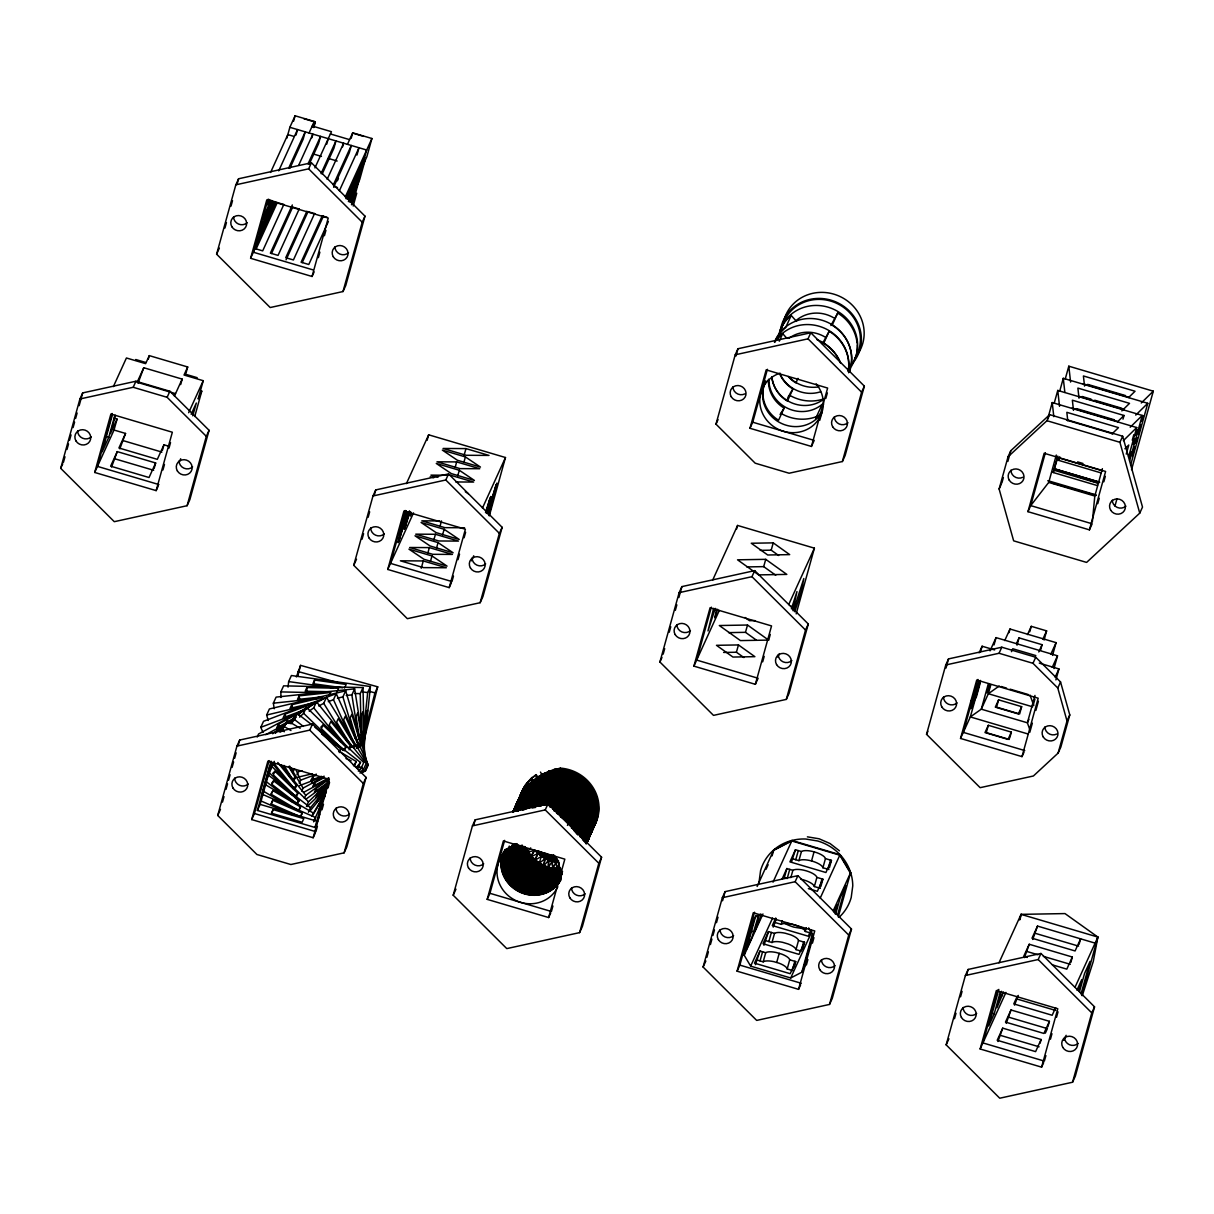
<?xml version="1.0" encoding="UTF-8"?>
<svg xmlns="http://www.w3.org/2000/svg" width="1214" height="1214" viewBox="0 0 1214 1214"><rect width="100%" height="100%" fill="white"/><g stroke="black" fill="none" stroke-linecap="round" stroke-linejoin="round"><path stroke-width="1.5" d="M548.318 868.071L549.001 859.224L544.889 858.465L543.751 865.916L548.44 860.438L544.889 858.465M548.44 860.18L548.303 867.737L552.582 860.423L548.44 860.18L552.036 861.636A32.08 30.259 24.5 0 0 558.531 860.514M1092.342 521.944L1094.8 496.04L1102.388 468.665M288.052 687.109L288.644 681.585L291.406 675.515L370.437 686.547L363.639 751.117M314.062 684.772L314.563 680.037L346.172 684.453L344.518 688.08M363.593 731.344L367.675 692.602L370.437 686.547M363.578 735.441L365.839 714.09L367.493 710.448L364.306 740.707M759.023 882.274L760.571 870.681A47.316 44.63 24.5 0 1 805.701 839.011L817.826 841.014A47.316 44.63 24.5 0 1 852.759 885.886L851.211 897.48A47.316 44.63 24.5 0 1 839.178 917.223M539.092 863.715L541.368 856.234L545.359 857.494L543.66 866.219L540.7 864.353M514.417 811.043L515.495 806.566A40.108 37.831 24.5 0 1 568.759 784.032A40.108 37.831 24.5 0 1 588.502 838.495M716.488 609.246L714.849 617.926L717.626 609.276M792.894 610.657L796.961 591.552L791.391 608.882M794.351 611.553L795.989 602.842L803.82 578.532L801.513 590.732L794.806 611.568M1020.079 919.575L1021.065 914.354L1064.997 913.581L1097.881 937.071L1093.283 961.442L1082.281 995.662M406.22 510.775L398.146 542.704L405.871 511.094M410.954 512.748L410.302 516.041L411.318 512.384M488.847 515.009L496.905 483.096L489.196 514.706M557.727 869.436L559.229 862.41M514.827 809.617L515.495 806.566M835.035 913.778L837.174 904.384L833.715 911.972M296.383 676.942L300.556 665.378L377.721 686.821L364.974 736.367M297.733 676.395L300.556 665.378M365.035 731.42L374.959 692.891L377.721 686.821M758.735 914.779L751.921 937.42L746.398 949.545L755.897 915.326M60.7 468.331L79.927 398.981L82.689 392.911L135.953 381.226L169.884 391.257L209.081 430.302L189.854 499.652L187.093 505.707L114.283 521.686L60.7 468.331L62.779 463.778M63.462 462.261L64.979 456.783M66.998 449.483L68.515 444.021M69.532 440.363L71.049 434.885M73.083 427.586L74.6 422.123M75.602 418.466L77.119 412.988M79.153 405.688L82.689 392.911M94.692 472.458L110.884 414.05L172.342 432.23L156.151 490.623L94.692 472.458L114.025 430.029L117.06 419.088L113.979 418.177M112.128 413.473L97.454 466.388L158.913 484.568M112.265 415.309L102.143 451.805L108.774 437.268L114.844 415.37M115.497 415.37L110.428 433.626L117.06 419.088M111.551 466.995L117.257 451.623L155.665 462.974L154.148 468.452M119.837 448.816L125.543 433.444L114.025 430.029M180.658 384.58L182.176 379.102L143.768 367.736L138.062 383.123M148.275 359.268L149.292 355.626L187.7 366.977L185.666 374.276L197.199 377.691M216.608 254.166L235.835 184.816L238.597 178.762L311.406 162.767L364.989 216.138L345.762 285.487L343.001 291.542L270.191 307.537L216.608 254.166L219.37 248.111M162.433 450.273L163.951 444.794L168.898 446.266M224.939 228.035L226.457 222.557M231.009 206.137L232.527 200.659M237.079 184.225L238.597 178.762M162.949 469.97L164.467 464.492M169.019 448.072L170.537 442.594M192.768 415.81L196.319 403.033L191.159 414.338M187.7 366.977L184.027 375.02L203.239 380.695L198.17 398.951L201.843 390.908L194.756 416.463M250.6 258.294L266.792 199.9L328.235 218.065L312.044 276.473L250.6 258.294L276.185 202.146M268.036 199.308L253.362 252.239L313 269.872M268.673 199.324L267.156 204.802L269.508 199.642M286.823 138.244L289.858 127.303L295.093 115.785L314.305 121.461L312.787 126.939M187.093 505.707L206.319 436.357L209.081 430.302M293.576 121.248L295.093 115.785M296.019 135.042L297.536 129.564L278.719 170.855M313.804 127.576L315.321 122.098L303.788 118.684M311.892 137.759L312.893 134.117L298.781 165.074M326.748 144.132L328.266 138.654M342.606 146.848L343.623 143.206L327.158 179.323M351.195 138.29L352.713 132.827L371.924 138.502L366.856 156.743L361.605 168.26M318.356 257.641L319.874 252.163M324.426 235.728L325.944 230.265M356.962 155.043L358.995 147.744L339.389 190.75M353.623 200.067L358.691 181.812M364.792 161.295L359.723 179.551L349.495 201.994M353.198 206.016L356.734 193.254L351.483 204.756L366.674 150.02L289.858 127.303M343.001 291.542L362.227 222.208L364.989 216.138M217.716 815.444L236.942 746.094L239.704 740.039L312.514 724.06L366.097 777.43L346.87 846.78L344.108 852.835L290.844 864.52L256.913 854.489L217.716 815.444L220.478 809.389M222.496 802.09L224.013 796.612M226.032 789.312L227.549 783.834M228.566 780.192L230.083 774.714M232.102 767.415L233.619 761.937M234.636 758.295L236.153 752.817M238.187 745.517L239.704 740.039M251.693 819.571L267.884 761.178L329.343 779.358L313.151 837.751L251.693 819.571L254.454 813.517L269.129 760.601M257.398 810.436L260.16 804.381L317.764 821.423L315.003 827.478L257.398 810.436L271.056 761.163M260.16 804.381L271.799 762.407M272.027 813.213L273.044 809.571L303.773 818.646L302.119 822.288L271.39 813.198L273.044 809.571M353.744 565.314L372.986 495.965L375.748 489.91L448.558 473.93L502.141 527.301L482.914 596.635L480.152 602.705L407.343 618.685L353.744 565.314L356.506 559.259M362.076 539.183L363.593 533.705M368.146 517.285L369.663 511.807M374.216 495.388L375.748 489.91M315.003 827.478L328.675 778.204M318.28 819.587L319.798 814.108M324.35 797.689L325.868 792.211M387.736 569.442L403.928 511.048L465.387 529.228L449.195 587.622L387.736 569.442L413.519 512.885M317.431 826.218L315.913 831.696L254.454 813.517M321.983 809.799L323.501 804.321M328.053 787.901L329.571 782.423M405.173 510.472L390.498 563.387L451.957 581.567L453.475 576.089M427.146 440.287L428.663 434.809L505.479 457.526L489.288 515.935M407.783 512.217L398.89 541.065L407.251 511.989M408.025 512.399L404.232 529.365L409.285 511.124M409.528 511.306L404.975 527.726L410.12 511.564M421.243 568.243L423.276 560.944L446.312 567.757L423.443 567.621L400.392 560.807L423.276 560.944M344.108 852.835L363.335 783.485L366.097 777.43M427.829 553.083L429.346 547.605L452.397 554.419L432.715 554.312L409.679 547.499L429.346 547.605M433.914 539.76L435.431 534.281L458.467 541.095L438.8 540.974L415.749 534.16L435.431 534.281M455.159 467.39L456.676 461.912L479.727 468.725L460.045 468.619L437.01 461.806L456.676 461.912M430.454 561.429L431.972 555.951L408.936 549.138L424.02 559.305L447.071 566.119L431.972 555.951M439.984 526.421L441.501 520.943M436.539 548.091L438.057 542.612L415.006 535.799L430.09 545.966L453.141 552.795L438.057 542.612M457.784 475.736L459.302 470.258L436.266 463.445L451.35 473.612L474.401 480.425L459.302 470.258M463.93 455.903L465.964 448.603L488.999 455.417L466.13 455.28L443.08 448.467L465.964 448.603M442.609 534.767L444.127 529.289L421.076 522.475L436.175 532.643L459.211 539.456L444.127 529.289M463.869 462.397L465.387 456.919L442.336 450.106L457.42 460.273L480.471 467.087L465.387 456.919M458.027 559.669L459.545 554.191M464.097 537.772L465.615 532.293M486.04 512.672L490.092 498.074L485.509 512.429M486.283 512.854L490.835 496.435L487.026 513.401M487.269 513.583L496.162 484.735L487.8 513.81M480.152 602.705L499.379 533.356L502.141 527.301M453.201 895.234L472.428 825.884L475.19 819.829L548 803.85L601.583 857.205L582.356 926.555L579.594 932.625L506.784 948.604L453.201 895.234L455.963 889.179M473.672 825.308L475.19 819.829M487.178 899.362L503.37 840.968L564.829 859.148L548.637 917.541L487.178 899.362L489.94 893.307L504.614 840.376M552.916 906.008L551.399 911.486L489.94 893.307M560.003 880.454L562.537 871.333M715.987 424.156L735.214 354.807L737.975 348.737L810.785 332.757L864.368 386.128L845.141 455.478L842.379 461.532L789.115 473.232L755.184 463.187L715.987 424.156L718.051 419.604M735.957 356.036L737.975 348.737M579.594 932.625L598.821 863.275L601.583 857.205M659.915 662.009L679.142 592.66L681.904 586.605L754.713 570.626L808.296 623.996L789.07 693.346L786.308 699.401L713.498 715.38L659.915 662.009L661.979 657.472M663.178 654.134L664.695 648.655M669.248 632.236L670.765 626.758M675.333 610.339L676.851 604.86M678.869 597.561L681.904 586.605M749.979 428.284L766.171 369.875L827.629 388.055L811.438 446.449L749.979 428.284L752.741 422.214L767.415 369.299M693.907 666.137L710.099 607.744L771.543 625.923L755.351 684.317L693.907 666.137L719.265 610.505M711.343 607.167L696.669 660.082L758.113 678.262L755.351 684.317M736.564 529.107L737.581 525.45L814.397 548.167L796.187 613.874M743.894 657.563L736.412 652.237L738.446 644.938L716.472 645.317L732.922 657.047L754.88 656.668L738.446 644.938M756.034 639.869L745.487 632.327L747.505 625.028L719.325 625.529L740.419 640.582L768.599 640.097L747.505 625.028M775.746 575.239L763.697 566.635L765.731 559.335L737.551 559.821L758.644 574.89L786.809 574.404L765.731 559.335M778.675 555.511L771.209 550.17L773.227 542.87L751.269 543.25L767.703 554.995L789.677 554.616L773.227 542.87M819.754 420.317L822.288 411.197M825.824 398.42L827.341 392.941M762.68 661.842L764.198 656.364M768.75 639.93L770.268 634.467M842.379 461.532L861.606 392.183L864.368 386.128M703.103 967.042L722.33 897.707L725.092 891.637L797.901 875.658L851.5 929.029L832.273 998.378L829.511 1004.433L756.686 1020.413L703.103 967.042L705.865 960.987M706.882 957.345L708.399 951.867M710.418 944.568L711.935 939.09M712.952 935.433L714.469 929.97M716.488 922.67L718.005 917.192M722.573 900.758L725.092 891.637M786.308 699.401L805.535 630.051L808.296 623.996M737.095 971.185L753.287 912.776L814.746 930.956L798.554 989.349L737.095 971.185L739.857 965.115L754.531 912.2M805.717 963.643L801.801 972.232L790.709 977.983L750.662 966.132L744.182 955.19L754.638 917.511L760.829 913.945M772.074 855.87L773.804 849.906L791.998 840.483L840.012 854.686L850.619 872.623L838.267 916.904M759.342 914.961L754.85 931.168L761.557 914.764M755.396 964.69L760.01 951.017L765.715 952.702A12.838 4.219 15.5 0 1 776.307 952.52L781.801 954.143A12.838 4.219 15.5 0 1 789.722 959.804L795.716 961.579L794.199 967.057M760.04 960.896L762.574 951.776M763.925 945.281L768.523 931.608L774.517 933.384A12.838 4.219 15.5 0 1 785.124 933.187L790.602 934.81A12.838 4.219 15.5 0 1 798.524 940.486L804.533 942.261L802.5 949.56M820.861 886.478L822.88 879.179L816.885 877.403A12.838 4.219 15.5 0 0 806.263 870.833L803.471 870.119A12.838 4.219 15.5 0 0 792.879 870.317L786.869 868.541L784.35 877.661L787.203 878.511L789.737 869.376M757.475 960.137L763.181 961.837L765.715 952.702M768.841 941.578L771.376 932.458M773.212 927.117L776.292 918.922M791.528 861.91L795.443 849.754L801.437 851.53A12.838 4.219 15.5 0 1 812.029 851.333L814.822 852.046A12.838 4.219 15.5 0 1 825.444 858.617L831.438 860.392L829.42 867.691M765.988 940.729L771.998 942.504L774.517 933.384M795.762 859.724L798.296 850.589M790.845 877.616L792.879 870.317M775.276 922.579L781.27 924.355L782.286 920.698M792.909 858.875L798.903 860.65L801.437 851.53M776.717 962.399L779.236 953.278M811.529 860.969L814.063 851.849M793.197 970.714L787.188 968.939L789.722 959.804M803.638 942.003L801.103 951.123L796.005 949.606L798.524 940.486M820.361 888.314L814.351 886.539L816.885 877.403M792.302 970.441L794.836 961.321M809.784 932.777L805.277 931.457L806.293 927.799M828.919 869.528L822.91 867.752L825.444 858.617M819.465 888.041L821.999 878.921M828.024 869.254L830.558 860.134M801.801 972.232L812.348 934.173L808.661 927.921M803.987 966.678L806.491 957.664M807.492 954.067L812.985 934.264M806.369 965.039L807.887 959.576M812.439 943.141L813.957 937.663M835.718 913.93L840.209 897.723L845.733 885.598L837.827 914.112M829.511 1004.433L848.738 935.084L851.5 929.029M926.54 734.318L945.767 664.969L948.529 658.899L1001.808 647.214L1035.739 657.244L1060.55 681.965L1069.777 714.909L1060.869 747.02L1058.107 753.09L1033.402 775.989L980.138 787.674L926.54 734.318L927.921 731.283M946.01 668.034L948.529 658.899M999.122 488.999L1008.06 456.752L1010.822 450.698L1049.7 414.657L1122.677 436.236L1142.511 507.088L1139.749 513.143L1086.606 562.416L1013.644 540.837L999.122 488.999L1001.201 484.447M1001.884 482.944L1003.371 477.557M1007.848 461.441L1010.822 450.698M980.593 651.706L982.111 646.227L994.63 649.93M1047.682 418.982L1052.235 402.562L1136.729 427.556L1128.625 456.752M960.532 738.446L976.724 680.037L1038.182 698.217L1021.991 756.626L960.532 738.446L970.335 716.928L980.457 680.432M1054.207 403.215L1057.758 390.438L1142.253 415.431L1129.597 461.047M977.968 679.461L963.294 732.376L1024.753 750.556M1059.731 391.09L1063.282 378.313L1147.776 403.306L1130.568 465.357M979.561 680.963L976.921 686.775L970.851 708.673L974.159 701.404L979.728 681.327M976.132 697.777L980.184 683.178M1027.955 511.671L1044.146 453.277L1105.605 471.457L1089.413 529.85L1027.955 511.671L1030.716 505.616L1045.391 452.685M1065.255 378.965L1068.806 366.188L1153.3 391.181L1131.539 469.666M994.038 644.922L996.057 637.623L1057.515 655.803L1053.98 668.565M988.378 683.619L981.291 709.173L970.335 716.928L1028.182 734.03M989.334 683.649L986.815 692.769L990.123 685.5M990.867 684.59L988.333 693.725L981.291 709.173L1027.378 722.8L1029.897 729.826M1089.413 529.85L1092.175 523.795L1030.716 505.616L1048.714 482.413L1056.301 455.038M1097.532 485.63L1053.221 472.519L1057.773 456.1M1008.986 632.661L1010.002 629.019L1056.089 642.646L1052.553 655.423M1053.221 472.519L1057.773 457.511M1101.28 472.974L1058.745 460.394L1059.746 456.752M1009.729 737.991L1011.353 732.118L988.317 725.304L986.284 732.634L1009.32 739.447M998.606 699.856L996.588 707.155L1019.639 713.969L1021.657 706.669L998.606 699.856L995.298 707.125L1018.349 713.938L1021.657 706.669M1017.013 645.18L1019.047 637.881L1042.082 644.695L1040.565 650.158M1029.745 631.811L1031.263 626.333L1046.62 630.885L1044.101 640.006M1034.965 695.425L1027.378 722.8L1028.941 719.371M1033.402 704.575L1034.92 699.097M1029.806 732.315L1032.34 723.18M1035.891 710.402L1038.41 701.282M946.161 1044.859L965.388 975.51L968.15 969.44L1040.959 953.46L1094.542 1006.831L1075.316 1076.181L1072.554 1082.235L999.744 1098.215L946.161 1044.859L948.923 1038.789M954.492 1018.713L956.01 1013.25M960.562 996.815L962.08 991.337M966.632 974.918L968.15 969.44M1097.729 503.719L1099.247 498.241M1103.814 481.821L1105.332 476.343M1122.996 419.134L1124.012 415.476L1072.357 400.195L1073.495 410.347M1055.892 679.901L1058.942 668.944L1039.29 663.132M1126.258 454.097L1128.777 445.007L1124.923 448.77M1132.283 440.166L1133.8 434.703M1114.968 506.026L1117.001 498.726M1129.748 457.132L1131.251 451.669M1133.269 444.4L1134.786 438.952M1135.788 435.31L1137.306 429.862M1132.237 455.918L1134.756 446.828M1135.773 443.186L1137.29 437.738M1138.292 434.096L1140.811 425.006M1141.813 421.364L1143.33 415.916M1058.107 753.09L1067.015 720.964L1069.777 714.909M980.153 1048.987L996.345 990.578L1057.789 1008.758L1041.597 1067.152L980.153 1048.987L1005.936 992.415M997.589 990.002L982.915 1042.917L1044.359 1061.097L1045.891 1055.619M998.834 989.41L988.712 1025.906L994.236 1013.796L1000.306 991.899M1019.548 919.817L1021.065 914.354L1097.881 937.071L1081.689 995.465M1001.55 991.307L996.998 1007.726L1003.538 991.959M997.938 1041.506L1002.718 1028.152L1041.126 1039.503L1040.11 1043.16M1006.224 1023.326L1011.004 1009.972L1049.412 1021.323L1047.894 1026.801M1024.434 957.634L1029.229 944.264L1072.326 957.027L1070.809 962.49M1014.509 1005.146L1018.273 995.434M1032.719 939.454L1037.515 926.085L1095.119 943.126M1050.444 1039.199L1051.961 1033.721M1056.514 1017.302L1058.031 1011.823M1079.094 944.31L1080.612 938.832L1075.088 950.957L1031.991 938.21L1037.515 926.085M1078.76 990.427L1081.78 979.561L1076.939 990.169M1079.519 991.61L1084.542 973.491L1090.066 961.382L1081.021 993.978M1072.554 1082.235L1091.781 1012.886L1094.542 1006.831M713.635 608.351L707.99 630.946L715.258 608.381M517.817 800.633L515.829 806.566L517.817 800.633A40.108 37.831 24.5 0 1 572.492 784.365A40.108 37.831 24.5 0 1 588.183 838.692A40.108 37.831 24.5 0 0 574.692 785.61A40.108 37.831 24.5 0 0 520.169 796.308L518.105 800.785L520.73 795.094L520.169 796.308M517.118 804.791L518.621 800.345M851.788 365.945L856.34 355.019A40.108 37.831 24.5 0 0 857.221 344.822M276.094 732.194L277.596 728.734L284.44 731.708M264.971 783.06L274.243 761.36M271.268 803.759L272.771 800.284L302.18 813.107L300.677 816.582M313.591 821.832L324.866 795.807M113.357 386.629L126.423 357.978L145.619 363.654L149.292 355.626M79.927 398.981L133.191 387.281L135.953 381.226M143.768 367.736L137.136 382.289L175.544 393.639M117.257 451.623L110.626 466.161L149.034 477.527L155.665 462.974M125.543 433.444L118.911 447.981L157.319 459.347L163.951 444.794M206.319 436.357L167.122 397.312L169.884 391.257M270.585 172.449L287.824 134.602L293.97 136.408M174.437 396.067L182.176 379.102M270.616 200.052L263.104 219.4L271.739 200.477M272.847 200.887L261.086 226.699L259.068 233.999L273.954 201.312M288.75 167.972L305.215 131.84L303.197 139.14L289.858 168.382M275.077 201.736L257.034 241.298L255.016 248.597L262.694 250.873L283.864 204.422M256.124 249.022L277.293 202.571M309.054 132.979L314.305 121.461M313.045 127.091L315.321 122.098M188.64 412.714L203.239 380.695M156.151 490.623L158.215 486.086M308.037 163.905L320.572 136.378L318.554 143.677L309.145 164.33M235.835 184.816L308.644 168.837L311.406 162.767M292.331 204.969L270.373 253.134L278.052 255.41L299.221 208.96M271.496 253.559L292.665 207.108M179.156 462.124L180.689 458.755M314.927 167.896L331.437 131.689L312.226 126.013M321.042 173.617L335.944 140.93L333.926 148.229L322.165 174.027M306.914 211.236L285.745 257.687L293.424 259.963L314.593 213.512M286.064 259.826L308.022 211.646L315.003 213.725M347.462 144.329L352.713 132.827M333.273 185.044L351.301 145.468L349.283 152.767L333.607 187.184M337.34 180.84L338.448 178.412M322.271 215.773L301.102 262.224L308.781 264.5L328.387 221.494M302.21 262.649L323.379 216.198M345.292 196.926L371.924 138.502M345.823 198.61L364.64 157.319M346.946 199.02L362.622 164.618M312.044 276.473L314.123 271.921M348.054 199.445L360.604 171.918M348.388 201.585L358.57 179.217M350.603 202.419L354.518 193.815M263.059 732.452L260.767 727.353L263.529 721.298L336.248 693.634L368.237 764.911L365.475 770.966L362.015 772.286M268.264 720.463L266.64 715.031L269.402 708.961L345.671 690.842L367.888 765.108L365.126 771.178L361.499 772.043M257.186 737.035L258.567 734L326.49 697.276L367.675 764.319L364.913 770.374L359.951 773.075M274.243 708.733L273.347 703.179L276.109 697.109L354.625 688.839L366.4 762.984M280.965 697.489L280.844 691.904L283.606 685.849L363.016 687.564L364.488 752.801M303.955 710.357L278.385 724.197L276.731 727.823L295.913 717.459M275.532 733.271L277.596 728.734M313.88 703.149L284.804 714.211L283.135 717.838L303.667 710.038M321.133 699.917L322.241 697.489L291.739 704.742L290.07 708.369L316.991 701.98M281.587 731.572L287.308 720.661L300.146 728.263M329.419 694.954L330.527 692.526L299.114 695.85L297.46 699.476L323.319 696.76M336.991 691.889L338.645 688.262L306.869 687.564L305.215 691.206L331.376 691.768M290.996 723.863L294.516 719.568L297.278 713.498L311.983 724.879M314.563 680.037L312.909 683.679L342.652 687.822M274.971 771.254L273.317 774.881L296.262 796.991L297.916 793.349L274.971 771.254L272.68 773.455M406.402 483.627L428.663 434.809M299.6 717.155L303.621 713.301L306.383 707.231L363.76 762.498L360.998 768.553L358.312 771.133M273.605 780.799L271.951 784.426L297.233 804.002L298.887 800.375L273.605 780.799L271.602 783.242M272.938 790.678L271.283 794.32L298.872 810.649L300.526 807.022L272.938 790.678L270.965 793.91M309.191 711.161L313.728 707.853L316.49 701.798L366.203 763.485L363.441 769.539L360.406 771.74M272.771 800.284L271.117 803.926L300.526 816.749L302.18 813.107M236.942 746.094L309.752 730.115L312.514 724.06M318.751 706.017L323.728 703.331L326.49 697.276M288.553 766.504L295.336 777.552L293.682 781.194L283.985 765.412M296.99 774.714L298.371 771.679L302.074 770.814M328.296 701.662L333.486 699.689L336.248 693.634M323.045 725.031L321.391 728.658L344.336 750.768L345.99 747.126L323.045 725.031L320.754 727.232M294.865 789.343L296.52 785.701L277.794 762.483M299.221 783.227L300.602 780.192L316.444 774.183M355.368 738.567L342.909 696.897L345.671 690.842M301.725 791.103L303.105 788.083L322.818 777.415M372.986 495.965L445.796 479.985L448.558 473.93M312.453 783.182L311.118 780.207L312.787 776.565L316.201 775.276M304.38 798.311L305.761 795.291L328.25 778.902M358.934 739.387L351.863 694.894L354.625 688.839M324.032 777.673L314.441 782.863L312.772 786.49L328.766 777.855M306.444 806.354L308.508 801.817L328.448 782.635M327.719 780.101L316.065 788.599L314.396 792.226L328.979 781.604M361.104 730.904L360.255 693.619L363.016 687.564M308.432 812.257L310.511 807.72L325.64 789.237M326.627 785.079L317.567 793.774L315.913 797.416L327.552 786.232M339.313 752.604L340.982 748.962L321.634 734M311.77 815.975L325.959 791.953M318.66 810.208L320.314 806.582M314.214 820.543L315.594 817.508L262.178 794.214M349.071 749.827L350.725 746.185L330.845 721.511L329.191 725.153L345.565 745.472M353.669 747.839L354.776 745.411L338.296 718.597L336.627 722.239L352.151 747.475M313.151 837.751L315.23 833.214M356.43 748.37L358.084 744.728L345.292 716.23L343.638 719.856L355.672 746.686M360.664 744.045L359.01 747.687L350.133 717.975L351.787 714.333L360.664 744.045L357.493 744.804M361.423 745.684L362.531 743.256L357.705 712.846L356.036 716.488L359.45 737.945M362.561 744.698L363.669 742.27L362.986 711.707L361.332 715.334L361.848 738.719M354.2 766.049L356.279 761.512L338.63 751.056M314.912 727.156L360.497 762.422L357.735 768.492L353.32 765.078M482.459 508.044L505.479 457.526M449.195 587.622L451.274 583.084M471.427 560.838L473.733 555.784M520.7 794.138L523.947 788.781L520.7 794.138A40.108 37.831 24.5 0 0 518.059 801.953M518.363 800.011L521.018 794.335L518.363 800.011A40.108 37.831 24.5 0 0 517.21 804.867M518.317 802.363A40.108 37.831 24.5 0 1 523.659 788.599L527.513 783.622L528.5 786.702M524.251 789.859L521.018 795.231L524.251 789.859A40.108 37.831 24.5 0 1 577.985 784.593A40.108 37.831 24.5 0 1 589.336 836.143M519.197 799.631A40.108 37.831 24.5 0 1 527.179 783.5L531.474 778.993L533.644 781.285M528.302 785.063L524.524 790.041L528.302 785.063A40.108 37.831 24.5 0 1 580.671 784.912A40.108 37.831 24.5 0 1 589.867 834.898M537.984 777.188L536.133 774.669L531.383 778.629A40.108 37.831 24.5 0 0 519.455 800.041M532.9 780.723L528.606 785.23L532.9 780.723A40.108 37.831 24.5 0 1 583.858 786.019A40.108 37.831 24.5 0 1 589.488 835.065M543.28 773.728L538.181 777.127L543.28 773.728A40.108 37.831 24.5 0 1 588.608 787.507A40.108 37.831 24.5 0 1 590.49 832.713M554.373 769.357L553.827 770.556L548.789 771.543L554.373 769.357A40.108 37.831 24.5 0 1 592.66 789.115A40.108 37.831 24.5 0 1 591.749 830.103M560.322 768.128L559.76 769.342L554.601 769.646L560.322 768.128A40.108 37.831 24.5 0 1 593.191 827.629M526.664 848.996L526.117 850.21L529.365 852.82L526.664 848.996A32.08 30.259 24.5 0 1 524.478 846.507M472.428 825.884L545.238 809.905L548 803.85M529.198 853.002L528.651 854.216L532.202 856.416L529.198 853.002A32.08 30.259 24.5 0 1 522.05 845.02M532.157 856.659L531.611 857.873L535.42 859.618L532.157 856.659A32.08 30.259 24.5 0 1 521.049 845.49M538.363 852.486L534.813 850.286L530.761 856.598L534.646 860.559L538.363 852.486A32.08 30.259 24.5 0 0 554.631 855.506M535.465 859.907L534.919 861.121L538.91 862.365L535.465 859.907A32.08 30.259 24.5 0 1 519.865 845.43M538.758 862.577L538.197 863.776L542.309 864.535L538.758 862.577A32.08 30.259 24.5 0 1 518.606 845.172M779.251 341.21L782.696 333.622L786.915 338.387M796.475 321.376L791.209 315.443L785.686 327.552A40.108 37.831 24.5 0 0 775.397 340.937M542.309 864.778L541.763 865.992L545.905 866.235L542.309 864.778A32.08 30.259 24.5 0 1 517.088 844.003M545.936 866.477L545.389 867.691L549.502 867.403L545.936 866.477A32.08 30.259 24.5 0 1 516.056 843.654M567.424 825.429L567.985 824.215M549.745 867.631L549.183 868.845L553.205 868.01L549.745 867.631A32.08 30.259 24.5 0 1 515.343 844.231M553.356 868.238L552.81 869.452L556.649 868.116L553.356 868.238A32.08 30.259 24.5 0 1 514.417 843.851M571.475 828.206L572.022 827.007L574.617 831.423M556.24 869.543L556.786 868.329L559.836 867.722L556.24 869.543A32.08 30.259 24.5 0 1 513.355 846.295M576.726 833.881L575.057 831.56L575.618 830.346L576.908 833.487M559.442 869.133L560.003 867.919A32.08 30.259 24.5 0 1 513.583 847.053M578.441 833.775L577.879 834.989A40.108 37.831 24.5 0 0 556.558 813.243M735.214 354.807L808.023 338.827L810.785 332.757M548.637 917.541L550.716 913.004M787.522 398.42L788.903 395.4M768.508 379.269A32.08 30.259 24.5 0 0 784.107 408.101L778.584 420.226A32.08 30.259 24.5 0 1 765.503 381.257M779.904 374.291A32.08 30.259 24.5 0 0 792.939 388.981L787.416 401.106A32.08 30.259 24.5 0 1 771.892 377.053M797.993 378.358L795.914 382.911A32.08 30.259 24.5 0 1 788.235 376.507M712.648 580.155L737.581 525.45M822.394 343.744L829.177 331.27A40.108 37.831 24.5 0 1 848.161 371.56M830.892 325.549L837.69 313.075A40.108 37.831 24.5 0 1 857.084 343.137M829.177 331.27L823.653 343.38A40.108 37.831 24.5 0 1 839.936 361.742M837.69 313.075L832.167 325.2A40.108 37.831 24.5 0 1 849.314 372M679.142 592.66L751.952 576.68L754.713 570.626M811.438 446.449L814.199 440.394L752.741 422.214M788.69 604.572L814.397 548.167M777.795 657.062L779.358 653.648M757.141 886.463L773.804 849.906M766.064 869.27L768.128 864.717M772.999 882.183L791.998 840.483M744.182 955.19L762.969 913.975M782.044 879.133L786.869 868.541M795.443 849.754L789.919 861.864L825.915 872.517L831.438 860.392M750.662 966.132L772.574 918.042M768.523 931.608L762.999 943.733L799.009 954.386L804.533 942.261M760.01 951.017L754.486 963.142L790.193 973.704L795.716 961.579M775.731 917.996L772.286 925.569L808.296 936.222L811.058 930.167M722.33 897.707L795.14 881.713L797.901 875.658M822.88 879.179L817.356 891.304L808.357 888.648M820.224 898.102L840.012 854.686M790.709 977.983L811.847 931.608M1008.06 456.752L1046.938 420.712L1049.7 414.657M833.183 910.895L850.619 872.623M798.554 989.349L800.618 984.812M1058.745 460.394L1059.761 458.164L1102.297 470.744M979.106 652.844L982.111 646.227M990.032 650.841L996.057 637.623M1004.737 640.582L1010.002 629.019M945.767 664.969L999.046 653.269L1001.808 647.214M1011.459 651.66L1012.779 648.762L1035.83 655.575M1016.391 643.693L1019.047 637.881M1027.499 634.603L1031.263 626.333M988.317 725.304L984.994 732.573L1008.045 739.387L1011.353 732.118M1139.749 513.143L1119.915 442.306L1122.677 436.236M1042.856 639.141L1046.62 630.885M1067.015 720.964L1057.789 688.019L1032.977 663.314L1035.739 657.244M1038.774 651.964L1042.082 644.695M1050.823 654.209L1056.089 642.646M1052.25 667.366L1057.515 655.803M1055.163 677.215L1058.942 668.944M1021.991 756.626L1024.055 752.073M1057.789 688.019L1060.55 681.965M998.97 962.839L1021.065 914.354M1029.229 944.264L1023.69 956.389L1027.287 957.451M1002.718 1028.152L997.195 1040.277L1035.603 1051.628L1041.126 1039.503M1011.004 1009.972L1005.48 1022.082L1043.888 1033.448L1049.412 1021.323M1017.226 996.33L1013.766 1003.902L1052.174 1015.268L1055.634 1007.696M965.388 975.51L1038.198 959.53L1040.959 953.46M1072.326 957.027L1066.803 969.136L1052.432 964.887M1045.315 1033.175L1047.394 1028.622L1008.986 1017.271M1075.103 987.073L1097.881 937.071M1041.597 1067.152L1043.676 1062.614M1063.828 1040.368L1066.135 1035.314M537.999 853.503L534.888 860.331L541.262 856.462L541.808 855.248L537.999 853.503L541.262 856.462A32.08 30.259 24.5 0 0 556.088 857.676M280.404 731.981L287.308 720.661M270.069 769.403L274 762.938M268.522 772.225L274.44 762.529M298.553 810.254L300.526 807.022M326.399 791.543L317.84 806.491L324.745 795.185M312.362 815.778L325.17 794.775M354.306 764.729L356.279 761.512M789.904 393.791L792.939 388.981M780.086 414.52L784.107 408.101M531.504 855.217L534.585 850.437A32.08 30.259 24.5 0 0 553.705 855.521M523.689 788.569L527.513 783.622M289.069 723.529L297.278 713.498M295.882 804.032L298.887 800.375M338.979 751.405L340.982 748.962M327.431 787.598L318.372 798.645L316.717 802.287L325.777 791.225M310.071 810.937L326.369 791.042M356.977 766.732L360.497 762.422M530.7 847.918L526.982 852.319L534.585 850.437M531.944 777.415L525.419 784.897A40.108 37.831 24.5 0 0 521.216 793.819M527.179 783.5L531.474 778.993L532.415 783.774M1128.641 397.509L1135.06 391.242L1083.404 375.961L1084.542 386.098M1121.842 410.893L1129.536 403.352L1077.88 388.085L1079.018 398.222M1117.593 421.759L1124.012 415.476M1141.251 402.987L1153.3 391.181M1112.07 433.868L1118.489 427.601L1066.833 412.32L1067.774 420.772M1135.727 415.112L1147.776 403.306M1130.204 427.222L1142.253 415.431M1123.345 440.652L1136.729 427.556M298.341 714.97L306.383 707.231M294.486 796.657L297.916 793.349M342.56 750.434L345.99 747.126M307.081 806.597L327.021 787.431M539.228 863.427L544.813 858.708A32.08 30.259 24.5 0 0 557.241 858.647M272.664 733.742L295.336 717.216M305.913 709.507L316.49 701.798M275.472 732.497L284.228 726.124M288.598 722.937L294.425 718.688M279.645 731.875L282.574 729.751M292.65 788.523L296.52 785.701M348.145 748.067L350.725 746.185M306.004 799.161L328.493 782.772M999.274 685.971L988.333 693.725L1032.644 706.821M265.745 734.682L293.909 719.447M292.513 779.085L295.336 777.552M351.939 746.944L354.776 745.411M303.621 792.363L328.281 779.024M773.591 850.392L791.786 840.968L839.8 855.172L850.407 873.109M530.761 856.598L537.817 853.7A32.08 30.259 24.5 0 0 554.995 856.659M260.767 727.353L302.332 711.541M291.436 770.086L294.456 768.932L292.802 772.574L290.541 767.536M355.049 745.882L358.084 744.728M311.118 780.207L321.391 776.307M299.6 785.595L324.229 776.216M266.64 715.031L312.044 704.241M337.462 698.202L342.909 696.897M297.46 777.309L312.226 773.804M558.455 861.47L555.769 862.016L557.332 867.949M273.347 703.179L318.22 698.445M346.263 695.485L351.863 694.894M359.253 743.605L362.531 743.256M552.097 861.379L556.224 861.09L553.007 868.936L552.097 861.379L555.663 862.304L557.226 868.283M760.222 550.367L771.209 550.17M746.792 566.923L763.697 566.635M754.987 620.597L749.493 620.688L745.001 617.486M728.582 632.631L745.487 632.327M723.605 652.449L736.412 652.237M455.766 481.958L473.642 482.064L450.606 475.251L430.924 475.129L438.026 477.223M439.711 520.927L421.835 520.836L444.87 527.65L464.552 527.756M280.844 691.904L320.557 692.769M354.579 693.498L360.255 693.619M288.644 681.585L332.757 687.731M362.167 691.828L367.675 692.602M1096.318 495.418L1053.084 483.293L1047.879 480.668L1095.969 494.887M807.386 836.841L819.116 838.783L830.057 843.548L839.451 850.817M804.563 928.892L793.956 927.147A47.316 44.63 24.5 0 1 784.153 923.08M800.937 879.24L803.729 879.953A12.838 4.219 15.5 0 1 814.351 886.539M297.794 671.448L339.07 682.921M369.572 691.388L374.959 692.891M353.729 133.449L363.608 136.378M330.405 133.965L349.602 139.64M312.726 153.814L321.452 156.394M328.433 158.457L337.173 161.037M1087.623 384.368L1125.469 395.567M1083.161 383.791L1129.475 397.479M1082.099 396.492L1091.113 399.163M1094.709 400.225L1121.751 408.223M1079.413 396.432L1123.952 409.604M334.047 186.531L337.538 187.563M1076.575 408.617L1114.422 419.816M1072.114 408.025L1118.428 421.728M1066.59 420.15L1112.904 433.838M1046.938 420.712L1119.915 442.306M276.595 202.359L283.575 204.422M292.316 207.002L299.297 209.066M321.983 215.788L327.219 217.336M1077.622 461.897L1083.025 463.49M1054.071 468.68L1099.14 482.004M1055.194 469.074L1099.717 482.231M1097.016 482.535L1054.708 469.196M1054.238 470.288L1098.549 483.4M1048.714 482.413L1094.8 496.04M135.74 359.511L145.619 362.44M133.191 387.281L167.122 397.312M430.181 476.768L433.732 477.815M999.046 653.269L1032.977 663.314M790.936 606.287L794.017 607.197M1001.095 686.502L1006.512 688.095M1010.124 689.173L1028.197 694.514M123.525 440.743L161.932 452.094M105.694 436.357L108.774 437.268M971.079 700.493L974.159 701.404M115.239 458.922L153.647 470.273M1035.481 933.384L1078.593 946.131M1027.196 951.564L1037.97 954.75M1043.357 956.344L1070.308 964.326M1017.271 999.092L1055.679 1010.443M999.441 994.706L1002.521 995.617M750.313 930.774L753.515 931.73M991.155 1012.886L994.236 1013.796M1000.7 1035.451L1039.108 1046.802M739.857 965.115L801.316 983.294M345.99 758.553L351.119 760.783M261.147 801.028L293.879 815.307M284.546 726.731L290.965 730.524M264.667 784.244L313.151 812.955M263.514 791.255L289.372 806.566M465.296 491.716L468.316 493.749M541.368 856.234L544.813 858.708M294.516 719.568L303.333 726.397M267.535 774.456L310.511 807.72M266.261 781.664L292.923 802.317M303.621 713.301L339.146 747.505M358.267 765.928L360.998 768.553M317.567 793.774L319.965 796.081M270.859 765.548L308.508 801.817M269.447 772.908L292.301 794.927M294.987 797.507L299.023 801.392M808.023 338.827L861.606 392.183M751.952 576.68L805.535 630.051M308.644 168.837L362.227 222.208M1038.198 959.53L1091.781 1012.886M445.796 479.985L499.379 533.356M795.14 881.713L848.738 935.084M545.238 809.905L598.821 863.275M309.752 730.115L363.335 783.485M524.903 846.826L526.83 848.814M533.583 780.936L531.383 778.629L536.133 774.669L536.497 779.525M534.813 850.286L537.817 853.7M313.728 707.853L340.952 741.633M361.074 766.595L363.441 769.539M316.065 788.599L318.129 791.164M281.299 764.926L305.761 795.291M274.971 764.668L293.682 787.886M272.71 763.758L290.192 785.443M323.728 703.331L347.265 741.648M278.385 724.197L280.1 726.989M314.441 782.863L316.156 785.655M289.585 766.08L303.105 788.083M282.953 765.852L289.721 776.854M540.488 772.074L542.263 775.367M333.486 699.689L350.998 738.719M284.804 714.211L286.125 717.171M312.787 776.565L314.107 779.54M295.973 769.858L300.602 780.192M1030.003 695.045L1033.797 705.592M291.739 704.742L292.665 707.838M299.114 695.85L299.873 700.599M552.036 861.636L552.931 869.254M1068.806 366.188L1070.581 382.076M1063.282 378.313L1064.86 392.441M1057.758 390.438L1059.534 406.326M1052.235 402.562L1053.813 416.675M361.18 734.637L361.271 738.355M306.869 687.564L306.945 690.751M485.661 563.888A8.028 7.572 24.5 0 1 472.079 557.97M384.261 533.902A8.028 7.572 24.5 0 1 370.68 527.984M1056.817 734.03A8.028 7.572 24.5 0 1 1044.875 726.958M957.057 702.891A8.028 7.572 24.5 0 1 943.475 696.973M192.616 466.889A8.028 7.572 24.5 0 1 179.035 460.971M91.217 436.903A8.028 7.572 24.5 0 1 77.635 430.985M1125.879 506.117A8.028 7.572 24.5 0 1 1112.297 500.198M1022.841 477.284A8.028 7.572 24.5 0 1 1010.898 470.197M248.217 784.032A8.028 7.572 24.5 0 1 234.636 778.113M349.617 814.017A8.028 7.572 24.5 0 1 336.035 808.099M791.832 660.583A8.028 7.572 24.5 0 1 778.25 654.665M690.432 630.597A8.028 7.572 24.5 0 1 676.851 624.679M348.524 252.74A8.028 7.572 24.5 0 1 334.927 246.806M247.125 222.739A8.028 7.572 24.5 0 1 233.543 216.82M816.172 383.821A32.08 30.259 24.5 0 1 808.979 428.405A32.08 30.259 24.5 0 1 763.303 414.885A32.08 30.259 24.5 0 1 780.056 373.138M821.043 413.701A32.08 30.259 24.5 0 1 778.553 421.895A32.08 30.259 24.5 0 1 765.958 381.075M780.101 332.833A41.109 38.772 24.5 0 1 836.249 302.089A41.109 38.772 24.5 0 1 851.667 364.321M783.045 325.018A41.109 38.772 24.5 0 1 837.311 295.336A41.109 38.772 24.5 0 1 857.691 354.185M822.09 411.227A32.08 30.259 24.5 0 1 815.762 418.329L821.286 406.22A32.08 30.259 24.5 0 0 823.653 404.08M776.732 339.738A40.108 37.831 24.5 0 1 782.696 333.622M817.538 416.235A40.108 37.831 24.5 0 1 780.875 413.291M823.153 403.443A32.08 30.259 24.5 0 1 788.554 408.739A32.08 30.259 24.5 0 1 768.826 379.754M816.779 339.541A40.108 37.831 24.5 0 1 840.634 363.305M823.456 399.436A32.08 30.259 24.5 0 1 791.316 402.684A32.08 30.259 24.5 0 1 771.77 376.901M779.509 332.302A40.108 37.831 24.5 0 1 832.971 308.963A40.108 37.831 24.5 0 1 852.41 364.079M779.191 333.622A40.108 37.831 24.5 0 1 791.209 315.443M795.367 321.194A32.08 30.259 24.5 0 1 833.699 317.81M781.543 329.464A40.108 37.831 24.5 0 1 834.124 302.24A40.108 37.831 24.5 0 1 855.172 358.024M824.458 398.662A40.108 37.831 24.5 0 1 789.388 395.111M774.623 342.363A40.108 37.831 24.5 0 1 822.546 327.416A40.108 37.831 24.5 0 1 848.252 370.938M820.618 391.758A32.08 30.259 24.5 0 1 780.132 374.109M789.009 338.281A32.08 30.259 24.5 0 1 824.883 336.931M774.486 342.242A40.108 37.831 24.5 0 1 826.112 321.68A40.108 37.831 24.5 0 1 848.632 372.759M818.615 386.871A32.08 30.259 24.5 0 1 789.495 377.478M744.865 393.882A8.028 7.572 24.5 0 1 732.922 386.811M847.903 422.715A8.028 7.572 24.5 0 1 834.322 416.797M585.102 893.808A8.028 7.572 24.5 0 1 571.521 887.889M483.703 863.822A8.028 7.572 24.5 0 1 470.122 857.888M557.848 886.736A32.08 30.259 24.5 0 1 505.813 893.337A32.08 30.259 24.5 0 1 517.255 844.231M553.372 854.914A32.08 30.259 24.5 0 1 559.882 880.757M559.366 882.366A32.08 30.259 24.5 0 1 519.835 892.123A32.08 30.259 24.5 0 1 501.913 855.627M560.549 878.633A32.08 30.259 24.5 0 1 522.172 885.37A32.08 30.259 24.5 0 1 504.766 850.711M558.88 879.71A32.08 30.259 24.5 0 1 521.99 883.777A32.08 30.259 24.5 0 1 505.009 851.075M560.656 876.827A32.08 30.259 24.5 0 1 523.568 881.607A32.08 30.259 24.5 0 1 506.238 848.707M560.018 876.705A32.08 30.259 24.5 0 1 524.463 880.56A32.08 30.259 24.5 0 1 506.496 849.8M516.329 811.043A40.108 37.831 24.5 0 1 560.914 803.865A40.108 37.831 24.5 0 1 585.011 842.076M515.722 811.028A40.108 37.831 24.5 0 1 561.551 802.697A40.108 37.831 24.5 0 1 585.421 842.698M516.997 811.104A40.108 37.831 24.5 0 1 560.352 805.003A40.108 37.831 24.5 0 1 584.587 841.499M556.786 868.329A32.08 30.259 24.5 0 1 513.901 845.081M560.701 877.934A32.08 30.259 24.5 0 1 523.659 884.611A32.08 30.259 24.5 0 1 504.918 852M560.14 877.874A32.08 30.259 24.5 0 1 523.006 882.806A32.08 30.259 24.5 0 1 505.601 849.876M560.686 876.159A32.08 30.259 24.5 0 1 524.554 880.62A32.08 30.259 24.5 0 1 506.602 849.102M561.854 874.429A32.08 30.259 24.5 0 1 525.874 879.801A32.08 30.259 24.5 0 1 507.103 848.707M560.853 872.441A32.08 30.259 24.5 0 1 527.149 874.581A32.08 30.259 24.5 0 1 509.288 846.112M560.762 871.743A32.08 30.259 24.5 0 1 528.075 873.61A32.08 30.259 24.5 0 1 509.865 846.537M553.857 810.77A40.108 37.831 24.5 0 1 578.441 833.821M560.382 816.673A40.108 37.831 24.5 0 1 575.041 831.514M561.581 872.684A32.08 30.259 24.5 0 1 527.346 876.174A32.08 30.259 24.5 0 1 508.727 847.326M517.725 811.225A40.108 37.831 24.5 0 1 559.806 806.217A40.108 37.831 24.5 0 1 584.025 841.014A40.108 37.831 24.5 0 0 559.806 806.217A40.108 37.831 24.5 0 0 517.725 811.195M522.991 810.208A40.108 37.831 24.5 0 1 541.323 805.975M549.76 806.915A40.108 37.831 24.5 0 1 581.536 837.736M560.625 870.195A32.08 30.259 24.5 0 1 511.2 846.735M561.005 869.163A32.08 30.259 24.5 0 1 511.701 845.414M522.232 809.768A40.108 37.831 24.5 0 1 582.674 840.134M561.779 873.2A32.08 30.259 24.5 0 1 526.982 877.434A32.08 30.259 24.5 0 1 508.165 847.903M560.473 879.224A32.08 30.259 24.5 0 1 520.836 886.19A32.08 30.259 24.5 0 1 504.781 849.618M559.988 879.209A32.08 30.259 24.5 0 1 521.398 884.991A32.08 30.259 24.5 0 1 504.903 849.952M560.731 879.664A32.08 30.259 24.5 0 1 520.806 889.225A32.08 30.259 24.5 0 1 503.522 852.107M558.819 881.592A32.08 30.259 24.5 0 1 520.26 887.434A32.08 30.259 24.5 0 1 503.689 852.425M514.144 811.271A40.108 37.831 24.5 0 1 562.993 799.1A40.108 37.831 24.5 0 1 586.074 843.867M513.765 811.438A40.108 37.831 24.5 0 1 562.826 797.568A40.108 37.831 24.5 0 1 586.59 842.819M513.492 811.453A40.108 37.831 24.5 0 1 563.417 796.414A40.108 37.831 24.5 0 1 586.605 843.244M513.188 811.726A40.108 37.831 24.5 0 1 563.918 795.17A40.108 37.831 24.5 0 1 586.59 843.609M557.484 859.709A32.08 30.259 24.5 0 1 548.485 860.438M512.976 811.984A40.108 37.831 24.5 0 1 563.584 793.592A40.108 37.831 24.5 0 1 587.121 842.319M515.237 810.937A40.108 37.831 24.5 0 1 561.338 801.225A40.108 37.831 24.5 0 1 585.892 841.545M514.69 811.028A40.108 37.831 24.5 0 1 561.839 800.011A40.108 37.831 24.5 0 1 586.18 841.985M513.522 810.77A40.108 37.831 24.5 0 1 564.935 792.727A40.108 37.831 24.5 0 1 587.09 842.653M513.385 811.058A40.108 37.831 24.5 0 1 565.481 791.498A40.108 37.831 24.5 0 1 586.939 842.986M513.446 811.923A40.108 37.831 24.5 0 1 566.331 787.476A40.108 37.831 24.5 0 1 586.939 842.258M513.583 812.227A40.108 37.831 24.5 0 1 566.043 785.868A40.108 37.831 24.5 0 1 587.439 840.968M547.635 853.897A32.08 30.259 24.5 0 1 538.075 850.847M513.34 811.529A40.108 37.831 24.5 0 1 565.785 788.69A40.108 37.831 24.5 0 1 587.181 842.015M514.463 809.571A40.108 37.831 24.5 0 1 568.122 785.276A40.108 37.831 24.5 0 1 587.136 841.15M520.73 795.049A40.108 37.831 24.5 0 1 574.51 783.91A40.108 37.831 24.5 0 1 589.64 835.945M561.854 873.807A32.08 30.259 24.5 0 1 526.846 878.815A32.08 30.259 24.5 0 1 507.604 849.132M519.85 810.391A40.108 37.831 24.5 0 1 559.305 807.401A40.108 37.831 24.5 0 1 583.206 838.95M560.14 868.754A32.08 30.259 24.5 0 1 512.384 845.065M552.598 809.01A40.108 37.831 24.5 0 1 580.58 837.296M560.064 871.409A32.08 30.259 24.5 0 1 510.654 847.933M560.367 879.816A32.08 30.259 24.5 0 1 521.747 888.147A32.08 30.259 24.5 0 1 503.567 853.123M560.929 878.602A32.08 30.259 24.5 0 1 523.067 887.297A32.08 30.259 24.5 0 1 503.81 853.472M560.64 871.015A32.08 30.259 24.5 0 1 510.548 846.977M532.202 807.978A40.108 37.831 24.5 0 1 535.586 807.431M552.765 809.01A40.108 37.831 24.5 0 1 580.626 837.417M560.853 880.089A32.08 30.259 24.5 0 1 520.821 892.199A32.08 30.259 24.5 0 1 502.368 854.58M559.244 882.168A32.08 30.259 24.5 0 1 519.531 890.074A32.08 30.259 24.5 0 1 502.96 853.366M548.865 771.178A40.108 37.831 24.5 0 1 590.277 787.598A40.108 37.831 24.5 0 1 592.037 830.072M538.014 776.839A40.108 37.831 24.5 0 1 585.785 786.095A40.108 37.831 24.5 0 1 590.869 832.561M781.27 924.355A12.838 4.219 15.5 0 1 791.877 924.158L794.654 924.871A12.838 4.219 15.5 0 1 805.277 931.457M763.181 961.837A12.838 4.219 15.5 0 1 773.788 961.64L779.267 963.263A12.838 4.219 15.5 0 1 787.188 968.939M771.998 942.504A12.838 4.219 15.5 0 1 782.59 942.322L788.068 943.946A12.838 4.219 15.5 0 1 796.005 949.606M798.903 860.65A12.838 4.219 15.5 0 1 809.51 860.453L812.287 861.166A12.838 4.219 15.5 0 1 822.91 867.752M835.02 965.616A8.028 7.572 24.5 0 1 821.438 959.697M733.62 935.63A8.028 7.572 24.5 0 1 720.039 929.712M1078.078 1043.418A8.028 7.572 24.5 0 1 1064.496 1037.5M976.678 1013.432A8.028 7.572 24.5 0 1 963.097 1007.514M269.584 767.248L261.48 796.445L271.238 763.621L269.584 767.248M538.03 776.884L533.28 780.86L538.03 776.884M548.834 771.209L548.273 772.423L543.432 774.001L548.834 771.209M470.395 567.894A8.028 7.572 24.5 0 0 484.158 568.41A8.028 7.572 24.5 0 0 477.223 556.695A8.028 7.572 24.5 0 0 470.395 567.894M368.995 537.893A8.028 7.572 24.5 0 0 382.759 538.424A8.028 7.572 24.5 0 0 375.839 526.709A8.028 7.572 24.5 0 0 368.995 537.893M941.791 706.897A8.028 7.572 24.5 0 0 955.555 707.428A8.028 7.572 24.5 0 0 948.62 695.698A8.028 7.572 24.5 0 0 941.791 706.897M1043.19 736.883A8.028 7.572 24.5 0 0 1056.954 737.414A8.028 7.572 24.5 0 0 1050.019 725.684A8.028 7.572 24.5 0 0 1043.19 736.883M177.35 470.895A8.028 7.572 24.5 0 0 191.114 471.427A8.028 7.572 24.5 0 0 184.179 459.696A8.028 7.572 24.5 0 0 177.35 470.895M75.951 440.91A8.028 7.572 24.5 0 0 89.715 441.426A8.028 7.572 24.5 0 0 82.78 429.71A8.028 7.572 24.5 0 0 75.951 440.91M1110.613 510.108A8.028 7.572 24.5 0 0 1124.376 510.639A8.028 7.572 24.5 0 0 1117.441 498.924A8.028 7.572 24.5 0 0 1110.613 510.108M1009.213 480.122A8.028 7.572 24.5 0 0 1022.977 480.653A8.028 7.572 24.5 0 0 1016.042 468.938A8.028 7.572 24.5 0 0 1009.213 480.122M334.351 818.024A8.028 7.572 24.5 0 0 348.115 818.539A8.028 7.572 24.5 0 0 341.195 806.824A8.028 7.572 24.5 0 0 334.351 818.024M232.967 788.023A8.028 7.572 24.5 0 0 246.715 788.554A8.028 7.572 24.5 0 0 239.795 776.839A8.028 7.572 24.5 0 0 232.967 788.023M776.565 664.589A8.028 7.572 24.5 0 0 790.329 665.105A8.028 7.572 24.5 0 0 783.394 653.39A8.028 7.572 24.5 0 0 776.565 664.589M675.166 634.588A8.028 7.572 24.5 0 0 688.93 635.119A8.028 7.572 24.5 0 0 681.995 623.404A8.028 7.572 24.5 0 0 675.166 634.588M333.258 256.731A8.028 7.572 24.5 0 0 347.007 257.262A8.028 7.572 24.5 0 0 340.087 245.532A8.028 7.572 24.5 0 0 333.258 256.731M231.859 226.745A8.028 7.572 24.5 0 0 245.607 227.276A8.028 7.572 24.5 0 0 238.688 215.546A8.028 7.572 24.5 0 0 231.859 226.745M832.637 426.721A8.028 7.572 24.5 0 0 846.401 427.252A8.028 7.572 24.5 0 0 839.466 415.522A8.028 7.572 24.5 0 0 832.637 426.721M731.238 396.735A8.028 7.572 24.5 0 0 745.001 397.251A8.028 7.572 24.5 0 0 738.066 385.536A8.028 7.572 24.5 0 0 731.238 396.735M569.836 897.799A8.028 7.572 24.5 0 0 583.6 898.33A8.028 7.572 24.5 0 0 576.68 886.615A8.028 7.572 24.5 0 0 569.836 897.799M468.452 867.813A8.028 7.572 24.5 0 0 482.201 868.344A8.028 7.572 24.5 0 0 475.281 856.629A8.028 7.572 24.5 0 0 468.452 867.813M565.223 789.935A40.108 37.831 24.5 0 0 513.34 811.301A40.108 37.831 24.5 0 1 565.254 789.935A40.108 37.831 24.5 0 1 587.455 841.742A40.108 37.831 24.5 0 0 565.254 789.935M819.754 969.622A8.028 7.572 24.5 0 0 833.517 970.138A8.028 7.572 24.5 0 0 826.582 958.423A8.028 7.572 24.5 0 0 819.754 969.622M718.354 939.621A8.028 7.572 24.5 0 0 732.118 940.152A8.028 7.572 24.5 0 0 725.183 928.437A8.028 7.572 24.5 0 0 718.354 939.621M1062.811 1047.424A8.028 7.572 24.5 0 0 1076.575 1047.955A8.028 7.572 24.5 0 0 1069.64 1036.225A8.028 7.572 24.5 0 0 1062.811 1047.424M961.412 1017.438A8.028 7.572 24.5 0 0 975.176 1017.954A8.028 7.572 24.5 0 0 968.241 1006.239A8.028 7.572 24.5 0 0 961.412 1017.438"/></g></svg>
